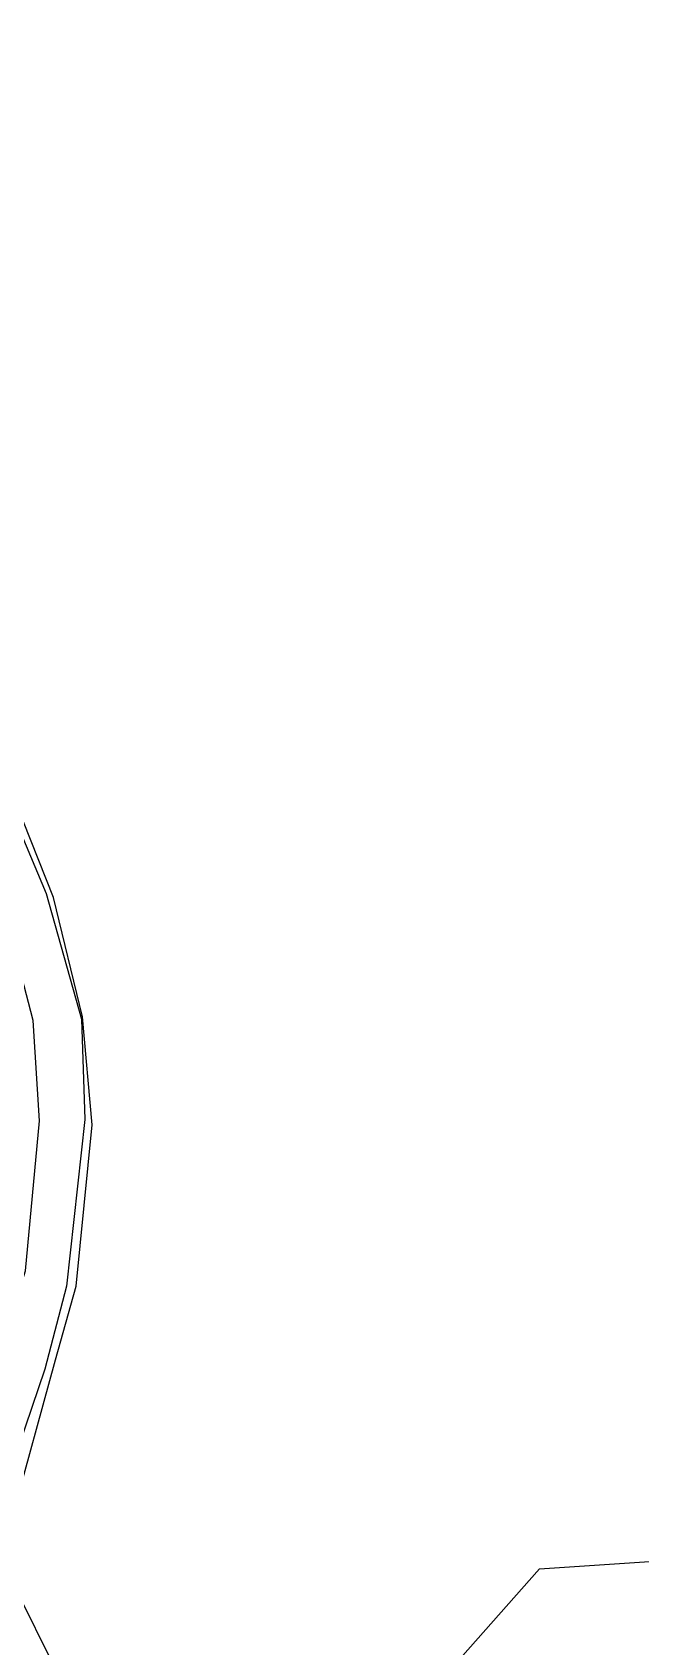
# Model space of a CAD drawing. Header units: metres. Extents: x 5050628 to 5051714, y 2427166 to 2427740.
# Drawn here: x 5050969.84 to 5050987.34, y 2427411.83 to 2427458.28 of the extents above; entities that cross this region are included whole.
import ezdxf

# ---------------------------------------------------------------- set-up
doc = ezdxf.new("R2010")
doc.units = ezdxf.units.M
doc.layers.add('LEVANTAMIENTO', color=253, linetype='Continuous', true_color=0xbebebe)
doc.layers.add('ORTOFOTO', color=7, linetype='Continuous')
picture_1 = doc.add_image_def('image1.jpg', size_in_pixel=(6889, 5778))

msp = doc.modelspace()

# ---------------------------------------------------------------- linework, layer by layer
at = {"layer": 'LEVANTAMIENTO'}
for points in [[(5050957.224, 2427459.611), (5050961.632, 2427450.997), (5050965.382, 2427443.865), (5050968.302, 2427438.092), (5050970.233, 2427433.493), (5050971.251, 2427429.881), (5050971.35, 2427426.993), (5050970.816, 2427422.204), (5050970.195, 2427419.815), (5050968.131, 2427413.756), (5050968.426, 2427412.544), (5050969.106, 2427411.368), (5050972.488, 2427408.229), (5050974.087, 2427403.657), (5050974.354, 2427402.962), (5050975.201, 2427398.763), (5050975.167, 2427398.19), (5050975.141, 2427395.907), (5050974.815, 2427393.753), (5050973.532, 2427389.26), (5050971.556, 2427386.218), (5050971.224, 2427384.484), (5050971.358, 2427382.572)], [(5050974.648, 2427403.009), (5050974.087, 2427403.657), (5050972.488, 2427408.229), (5050970.403, 2427411.399), (5050969.471, 2427413.283), (5050969.248, 2427415.495), (5050970.507, 2427420.085), (5050971.096, 2427422.2), (5050971.56, 2427426.841), (5050971.283, 2427429.947), (5050970.45, 2427433.378), (5050968.473, 2427438.338), (5050965.521, 2427444.127), (5050961.933, 2427450.972), (5050957.394, 2427459.623)], [(5050971.358, 2427382.572), (5050970.125, 2427381.995), (5050969.71, 2427383.433), (5050969.93, 2427385.71), (5050971.148, 2427387.628), (5050972.136, 2427389.658), (5050973.534, 2427394.083), (5050973.863, 2427398.138), (5050973.079, 2427402.524), (5050971.367, 2427406.64), (5050970.135, 2427408.606), (5050968.088, 2427410.661), (5050967.113, 2427412.061), (5050966.746, 2427413.815), (5050967.273, 2427415.863), (5050968.904, 2427420.292), (5050969.641, 2427422.64), (5050970.045, 2427426.954), (5050969.86, 2427429.845), (5050969.014, 2427433.096), (5050966.956, 2427437.637), (5050964.094, 2427443.44), (5050960.407, 2427450.285), (5050955.874, 2427458.957)], [(5051125.499, 2427292.788), (5050971.256, 2427358.004), (5050974.384, 2427359.897), (5050976.786, 2427359.757), (5050979.73, 2427360.467), (5050982.973, 2427362.68), (5050985.661, 2427366.366), (5050981.794, 2427380.351), (5050977.078, 2427379.163), (5050972.882, 2427380.81), (5050971.358, 2427382.572), (5050971.224, 2427384.484), (5050971.556, 2427386.218), (5050974.14, 2427389.694), (5050975.189, 2427393.609), (5050975.787, 2427398.06), (5050974.648, 2427403.009), (5050984.434, 2427414.065), (5050998.977, 2427415.036)]]:
    msp.add_lwpolyline(points, dxfattribs=at)

# ---------------------------------------------------------------- pictures from other files: only their frames are drawn
at = {"layer": 'ORTOFOTO'}
image = msp.add_image(picture_1, insert=(5050758.889, 2427166.467), size_in_units=(683.85, 573.565), dxfattribs=at)
image.dxf.flags = 11

doc.saveas('drawing.dxf')
